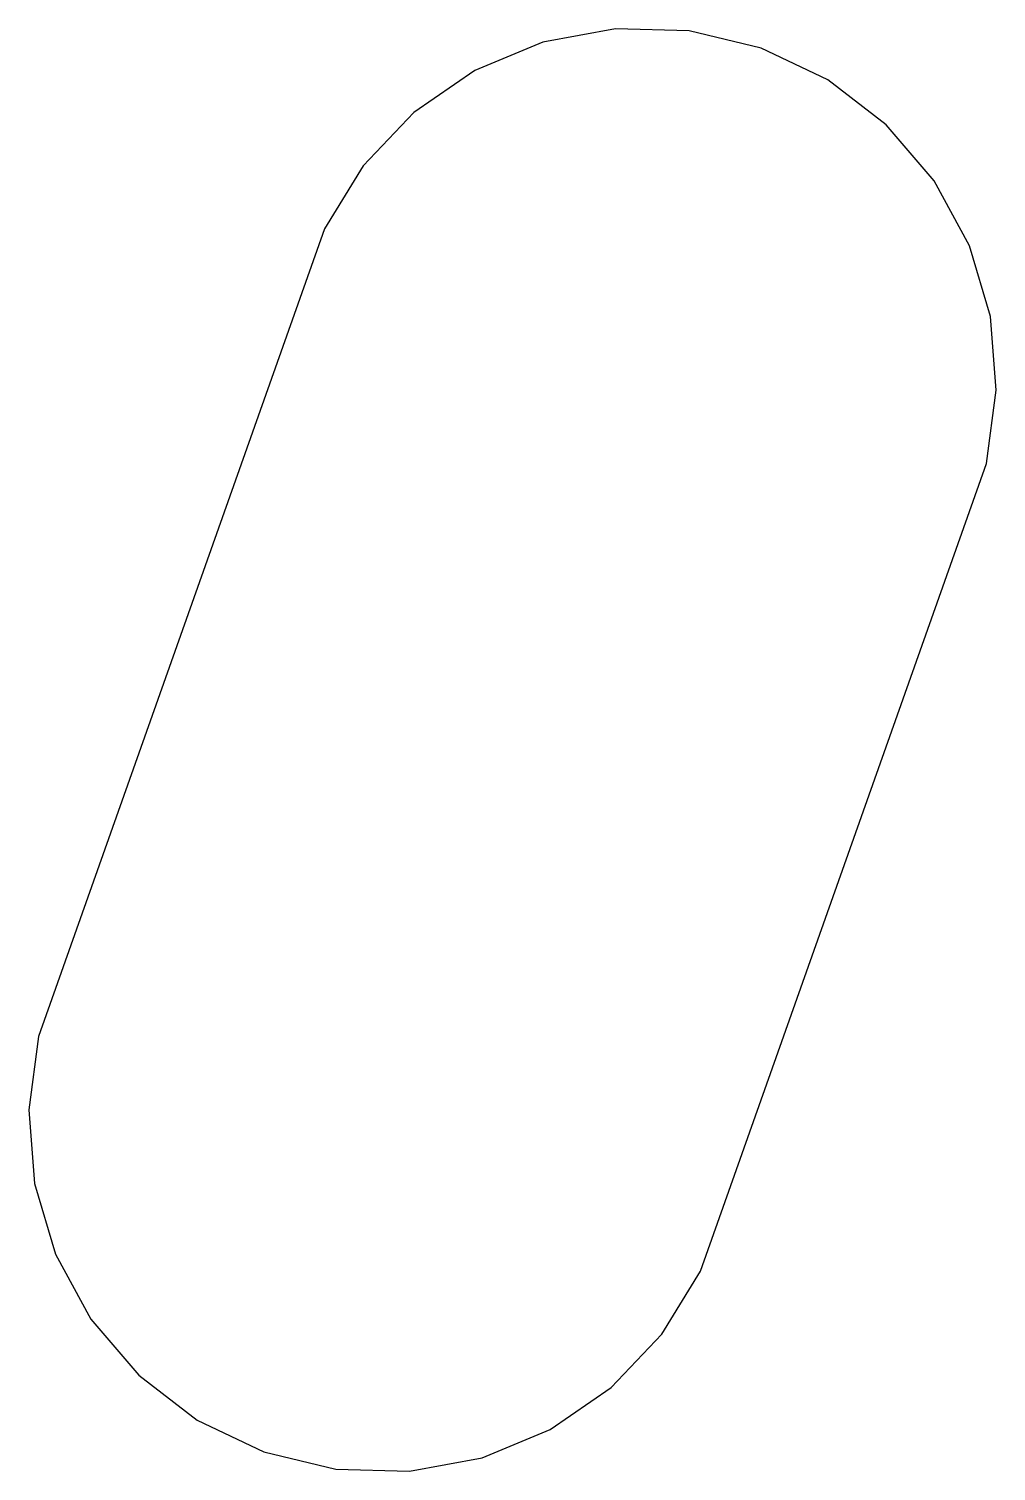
# Model space of a CAD drawing. Header units: metres. Extents: x -5 to 8.7, y -5 to 15.4.
import ezdxf

# ---------------------------------------------------------------- set-up
doc = ezdxf.new("R2010")
doc.units = ezdxf.units.M

msp = doc.modelspace()

# ---------------------------------------------------------------- linework, layer by layer
for p, q in [((3.30873, 15.4334), (2.28093, 15.2429)), ((4.35365, 15.4059), (3.30873, 15.4334)), ((5.37004, 15.1619), (4.35365, 15.4059)), ((2.28093, 15.2429), (1.3152, 14.843)), ((6.31348, 14.7118), (5.37004, 15.1619)), ((1.3152, 14.843), (0.45372, 14.251)), ((7.14272, 14.0754), (6.31348, 14.7118)), ((0.45372, 14.251), (-0.265839, 13.4928)), ((7.82153, 13.2805), (7.14272, 14.0754)), ((-0.265839, 13.4928), (-0.812042, 12.6016)), ((8.32025, 12.3619), (7.82153, 13.2805)), ((-0.812042, 12.6016), (-1.16103, 11.6163)), ((8.61708, 11.3597), (8.32025, 12.3619)), ((-1.16103, 11.6163), (-4.5128, 2.1528)), ((8.69902, 10.3176), (8.61708, 11.3597)), ((8.56253, 9.28127), (8.69902, 10.3176)), ((4.5128, -2.1528), (8.56253, 9.28127)), ((-4.5128, 2.1528), (-4.86177, 1.1675)), ((-4.86177, 1.1675), (-4.99826, 0.131165)), ((-4.99826, 0.131165), (-4.91632, -0.910904)), ((-4.91632, -0.910904), (-4.61949, -1.91315)), ((-4.61949, -1.91315), (-4.12079, -2.83179)), ((3.96658, -3.04401), (4.5128, -2.1528)), ((-4.12079, -2.83179), (-3.44197, -3.62668)), ((3.24702, -3.8022), (3.96658, -3.04401)), ((-3.44197, -3.62668), (-2.61272, -4.26305)), ((2.38554, -4.39421), (3.24702, -3.8022)), ((-2.61272, -4.26305), (-1.66928, -4.7131)), ((1.41982, -4.79416), (2.38554, -4.39421)), ((-1.66928, -4.7131), (-0.652893, -4.95718)), ((0.392014, -4.9846), (1.41982, -4.79416)), ((-0.652893, -4.95718), (0.392014, -4.9846))]:
    msp.add_line(p, q)

doc.saveas('drawing.dxf')
